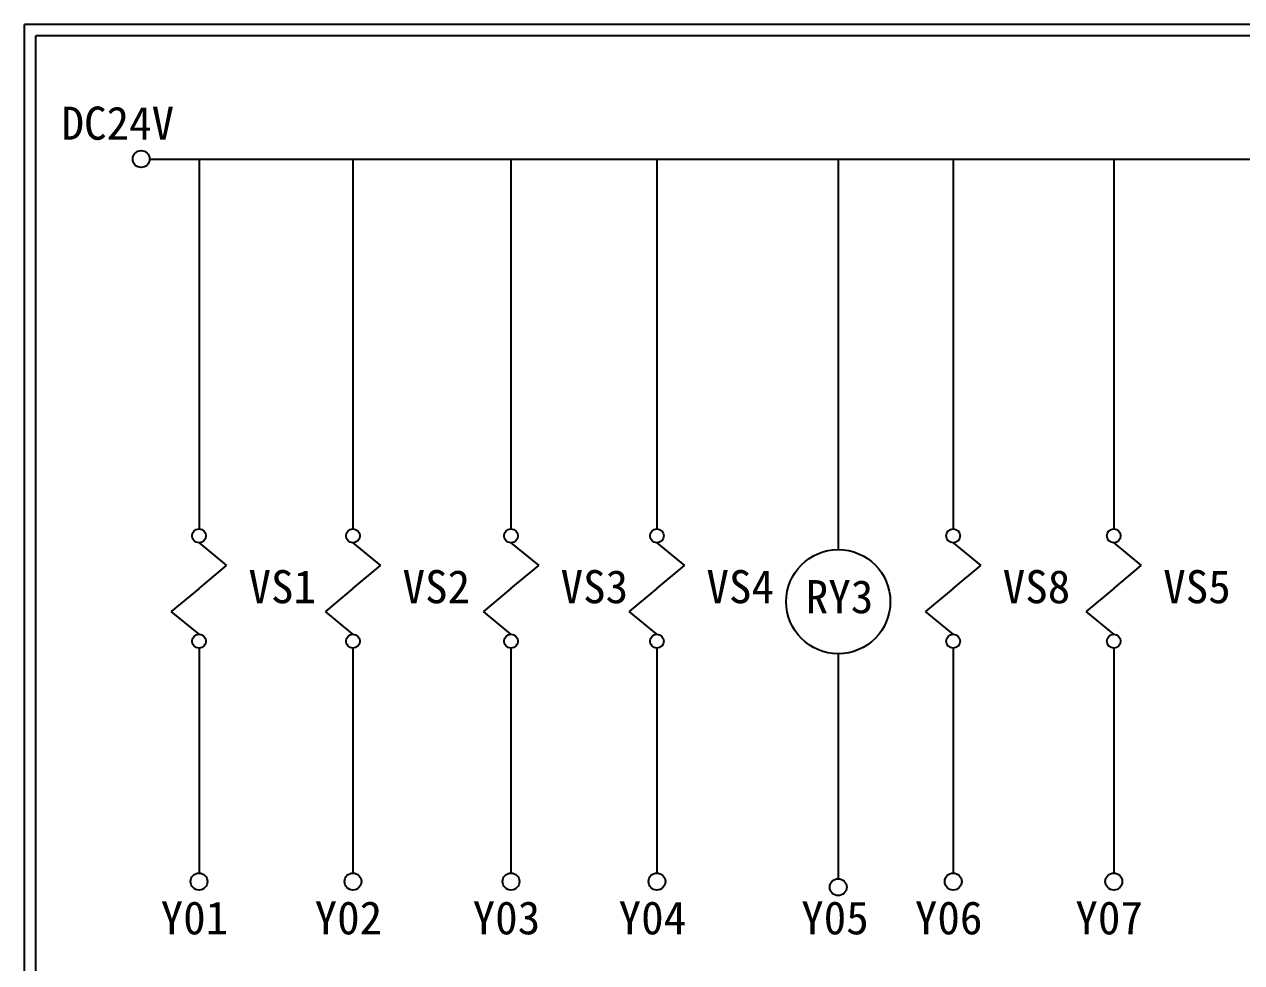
# Model space of a CAD drawing. Extents: x 10 to 297, y 3 to 207.
# Drawn here: x 10 to 142.4, y 105 to 207 of the extents above; entities that cross this region are included whole.
import ezdxf

# ---------------------------------------------------------------- set-up
doc = ezdxf.new("R2010")
doc.units = 0
doc.layers.add('圖框層', color=7, linetype='CONTINUOUS')
doc.layers.add('標尺寸層', color=3, linetype='CONTINUOUS')
doc.styles.add('STSL', font='KAIU.TTF')

msp = doc.modelspace()

# ---------------------------------------------------------------- linework, layer by layer
at = {"layer": '圖框層', "color": 7}
for p, q in [((297, 206.97), (10, 206.97)), ((10, 3), (10, 206.97)), ((295.75, 205.72), (11.25, 205.72)), ((11.25, 4.25), (11.25, 205.72))]:
    msp.add_line(p, q, dxfattribs=at)
at = {"layer": '標尺寸層', "color": 7}
for p, q in [((23.62, 192.33), (280.77, 192.33)), ((28.99, 192.33), (28.99, 152.13)), ((45.73, 192.33), (45.73, 152.13)), ((62.91, 192.33), (62.91, 152.13)), ((78.78, 192.33), (78.78, 152.13)), ((98.49, 192.33), (98.49, 149.88)), ((110.99, 192.33), (110.99, 152.13)), ((128.44, 192.33), (128.44, 152.13)), ((28.99, 150.63), (31.99, 148.14)), ((45.73, 150.63), (48.73, 148.14)), ((62.91, 150.63), (65.92, 148.14)), ((78.78, 150.63), (81.78, 148.14)), ((110.99, 150.63), (113.99, 148.14)), ((128.44, 150.63), (131.44, 148.14)), ((28.99, 145.65), (31.99, 148.14)), ((45.73, 145.65), (48.73, 148.14)), ((62.91, 145.65), (65.92, 148.14)), ((78.78, 145.65), (81.78, 148.14)), ((110.99, 145.65), (113.99, 148.14)), ((128.44, 145.65), (131.44, 148.14)), ((28.99, 145.65), (25.98, 143.16)), ((45.73, 145.65), (42.73, 143.16)), ((62.91, 145.65), (59.91, 143.16)), ((78.78, 145.65), (75.77, 143.16)), ((110.99, 145.65), (107.98, 143.16)), ((128.44, 145.65), (125.43, 143.16)), ((28.99, 140.67), (25.98, 143.16)), ((45.73, 140.67), (42.73, 143.16)), ((62.91, 140.67), (59.91, 143.16)), ((78.78, 140.67), (75.77, 143.16)), ((110.99, 140.67), (107.98, 143.16)), ((128.44, 140.67), (125.43, 143.16)), ((28.99, 139.17), (28.99, 114.72)), ((45.73, 139.17), (45.73, 114.72)), ((62.91, 139.17), (62.91, 114.72)), ((78.78, 139.17), (78.78, 114.72)), ((110.99, 139.17), (110.99, 114.72)), ((128.44, 139.17), (128.44, 114.72)), ((98.49, 138.56), (98.49, 114.11))]:
    msp.add_line(p, q, dxfattribs=at)
for centre, radius in [((22.7, 192.33), 0.92), ((28.99, 151.38), 0.751), ((45.73, 151.38), 0.751), ((62.91, 151.38), 0.751), ((78.78, 151.38), 0.751), ((110.99, 151.38), 0.751), ((128.44, 151.38), 0.751), ((98.49, 144.22), 5.66), ((28.99, 139.92), 0.751), ((45.73, 139.92), 0.751), ((62.91, 139.92), 0.751), ((78.78, 139.92), 0.751), ((110.99, 139.92), 0.751), ((128.44, 139.92), 0.751), ((28.99, 113.8), 0.92), ((45.73, 113.8), 0.92), ((62.91, 113.8), 0.92), ((78.78, 113.8), 0.92), ((98.49, 113.19), 0.92), ((110.99, 113.8), 0.92), ((128.44, 113.8), 0.92)]:
    msp.add_circle(centre, radius, dxfattribs=at)

# ---------------------------------------------------------------- texts
at = {"layer": '圖框層', "color": 4, "style": 'STSL'}
for s, p in [('DC24V', (14.04, 194.43)), ('VS1', (34.37, 144.05)), ('VS2', (51.12, 144.05)), ('VS3', (68.3, 144.05)), ('VS4', (84.16, 144.05)), ('VS8', (116.37, 144.05)), ('VS5', (133.82, 144.05)), ('RY3', (94.96, 142.96)), ('Y01', (24.82, 108.06)), ('Y02', (41.56, 108.06)), ('Y03', (58.74, 108.06)), ('Y04', (74.61, 108.06)), ('Y05', (94.46, 108.06)), ('Y06', (106.82, 108.06)), ('Y07', (124.27, 108.06))]:
    msp.add_text(s, height=3.6, dxfattribs=at).set_placement(p)

doc.saveas('drawing.dxf')
